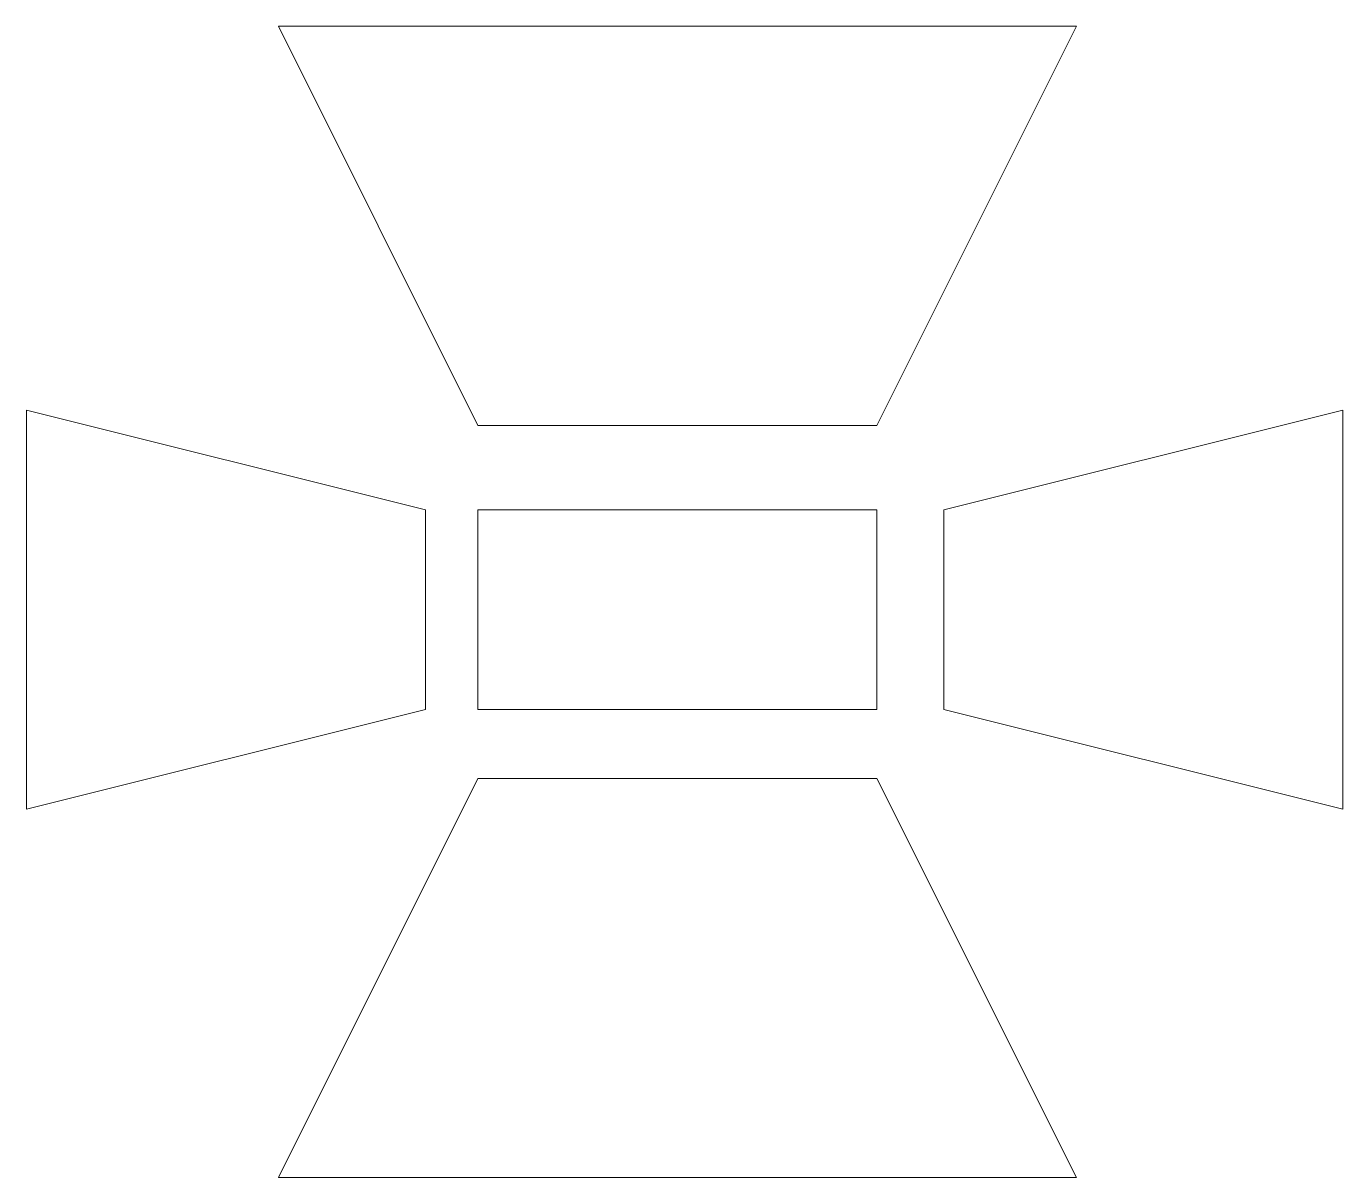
# Model space of a CAD drawing. Header units: inches. Extents: x 9.43 to 12.73, y -47.21 to -44.33.
import ezdxf

# ---------------------------------------------------------------- set-up
doc = ezdxf.new("R2010")
doc.units = ezdxf.units.IN
doc.header["$MEASUREMENT"] = 0
doc.layers.add('Layer 1', color=7, linetype='Continuous')

# ---------------------------------------------------------------- blocks, each defined once
blk = doc.blocks.new('block 2')
at = {"layer": 'Layer 1', "color": 179, "lineweight": 9, "true_color": 0x231f20}
for points in [[(10.0605, -44.3281), (12.0605, -44.3281)], [(10.0605, -44.3281), (10.5605, -45.3281)], [(12.0605, -44.3281), (11.5605, -45.3281)], [(10.5605, -45.3281), (11.5605, -45.3281)]]:
    blk.add_lwpolyline(points, dxfattribs=at)
blk = doc.blocks.new('block 3')
at = {"layer": 'Layer 1', "color": 179, "lineweight": 9, "true_color": 0x231f20}
for points in [[(10.0605, -47.2135), (10.5605, -46.2135)], [(10.5605, -46.2135), (11.5605, -46.2135)], [(12.0605, -47.2135), (11.5605, -46.2135)], [(10.0605, -47.2135), (12.0605, -47.2135)]]:
    blk.add_lwpolyline(points, dxfattribs=at)
blk = doc.blocks.new('block 4')
at = {"layer": 'Layer 1', "color": 179, "lineweight": 9, "true_color": 0x231f20}
for points in [[(9.4288, -46.2899), (9.4288, -45.2899)], [(9.4288, -45.2899), (10.4288, -45.5399)], [(10.4288, -46.0399), (10.4288, -45.5399)], [(9.4288, -46.2899), (10.4288, -46.0399)]]:
    blk.add_lwpolyline(points, dxfattribs=at)
blk = doc.blocks.new('block 5')
at = {"layer": 'Layer 1', "color": 179, "lineweight": 9, "true_color": 0x231f20}
for points in [[(12.7279, -45.2899), (11.7279, -45.5399)], [(12.7279, -45.2899), (12.7279, -46.2899)], [(11.7279, -45.5399), (11.7279, -46.0399)], [(12.7279, -46.2899), (11.7279, -46.0399)]]:
    blk.add_lwpolyline(points, dxfattribs=at)

msp = doc.modelspace()

# ---------------------------------------------------------------- linework, layer by layer
at = {"layer": 'Layer 1', "color": 179, "lineweight": 9, "true_color": 0x231f20}
msp.add_lwpolyline([(11.5605, -46.0399), (10.5605, -46.0399), (10.5605, -45.5399), (11.5605, -45.5399), (11.5605, -46.0399)], dxfattribs=at)

# ---------------------------------------------------------------- block references
at = {"layer": 'Layer 1'}
for name in ['block 2', 'block 4', 'block 5', 'block 3']:
    msp.add_blockref(name, (0, 0), dxfattribs=at)

doc.saveas('drawing.dxf')
